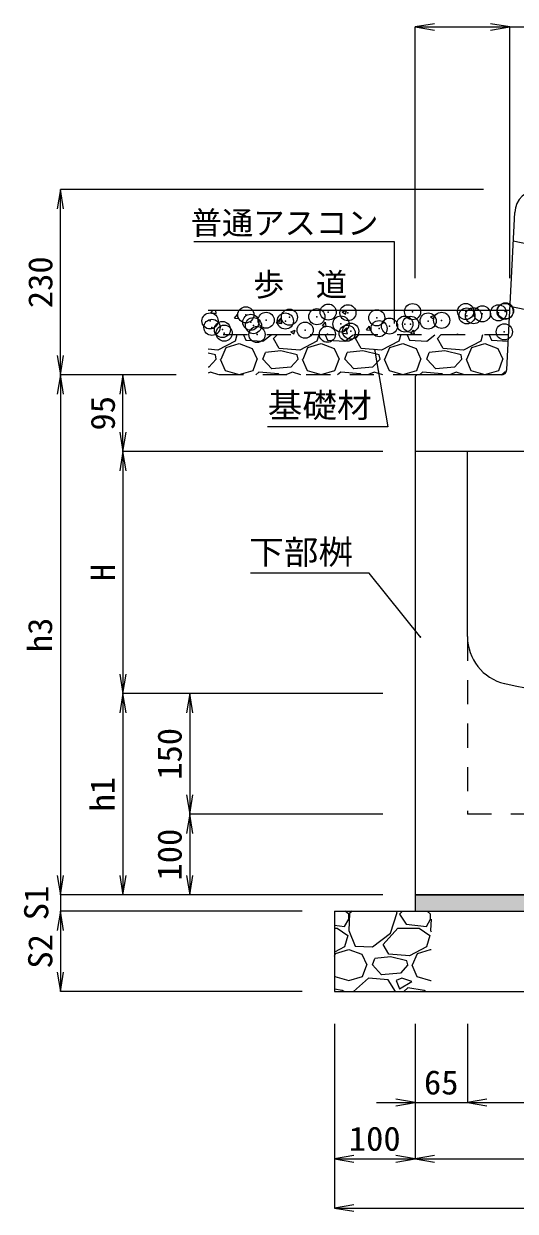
# Model space of a CAD drawing. Units: millimetres at full size. Extents: x 171976 to 209231, y 872007 to 885239.
# Drawn here: x 192862 to 193472, y 881870 to 883343 of the extents above; entities that cross this region are included whole.
import ezdxf
from ezdxf.enums import TextEntityAlignment as Align

# ---------------------------------------------------------------- set-up
doc = ezdxf.new("R2010")
doc.units = ezdxf.units.MM
doc.header["$LTSCALE"] = 40
doc.header["$PDMODE"] = 32
doc.header["$PDSIZE"] = 20
doc.linetypes.add('USER4', pattern=[1.35, 0.75, -0.6])
for name, color, linetype, lineweight in [('0_2', 7, 'Continuous', 20), ('ハッチング', 7, 'Continuous', 5), ('寸法線', 7, 'Continuous', 13), ('引出線', 4, 'Continuous', 13), ('本体', 2, 'Continuous', 13), ('ﾊｯﾁﾝｸﾞ', 7, 'Continuous', 5)]:
    doc.layers.add(name, color=color, linetype=linetype, lineweight=lineweight)
doc.styles.add('ＭＳ ゴシック', font='')
doc.styles.add('ＭＳ 明朝', font='')
doc.styles.get('ＭＳ ゴシック').set_extended_font_data('MS Gothic')
doc.styles.get('ＭＳ 明朝').set_extended_font_data('MS Mincho')

# ---------------------------------------------------------------- blocks, each defined once
blk = doc.blocks.new('open_arrow')
at = {"color": 0, "linetype": 'Continuous', "lineweight": -2}
blk.add_lwpolyline([(7.5, 1.25), (0, 0), (7.5, -1.25)], dxfattribs=at)
blk = doc.blocks.new('filled_arrow')
at = {"color": 0, "linetype": 'Continuous', "lineweight": -2}
blk.add_solid([(7.5, 1.25), (0, 0), (7.5, -1.25)], dxfattribs=at)

msp = doc.modelspace()

# ---------------------------------------------------------------- hatches: boundary and pattern name
at = {"layer": 'ハッチング'}
msp.add_hatch(color=256, dxfattribs=at).paths.add_polyline_path([(193777.55, 882242.29), (193777.55, 882262.29), (193347.55, 882262.29), (193347.55, 882242.29)])
at = {"layer": 'ﾊｯﾁﾝｸﾞ'}
msp.add_hatch(color=8, dxfattribs=at).paths.add_polyline_path([(193347.55, 882262.28), (193347.55, 882242.29), (193777.55, 882242.29), (193777.55, 882262.28)])

# ---------------------------------------------------------------- linework, layer by layer
at = {"layer": '0_2'}
for p, q in [((193465.05, 882987.28), (193091.02, 882987.28)), ((193347.55, 882262.28), (193777.55, 882262.28)), ((193767.55, 882262.28), (193347.55, 882262.28)), ((193347.55, 882262.28), (193347.55, 882242.29)), ((193247.55, 882242.29), (193877.55, 882242.29)), ((193247.55, 882242.29), (193247.55, 882142.29)), ((193247.55, 882142.29), (193877.55, 882142.29))]:
    msp.add_line(p, q, dxfattribs=at)
at = {"layer": '0_2', "linetype": 'USER4'}
for p, q in [((193463.55, 882957.28), (193091.02, 882957.28)), ((193350.55, 882907.28), (193091.02, 882907.28))]:
    msp.add_line(p, q, dxfattribs=at)
at = {"layer": 'ハッチング'}
for p, q in [((193265.27, 882238.39), (193260.82, 882242.29)), ((193266.29, 882239.41), (193265.27, 882218.07)), ((193265.27, 882232.29), (193265.27, 882238.39)), ((193269.44, 882242.29), (193266.29, 882239.41)), ((193317.09, 882215.02), (193325.22, 882240.42)), ((193325.22, 882240.42), (193324.08, 882242.29)), ((193332.16, 882242.29), (193328.26, 882238.39)), ((193328.26, 882238.39), (193336.39, 882226.2)), ((193366.87, 882238.39), (193362.42, 882242.29)), ((193366.87, 882232.29), (193366.87, 882238.39)), ((193247.55, 882224.67), (193260.19, 882223.15)), ((193260.19, 882223.15), (193265.27, 882232.29)), ((193336.39, 882226.2), (193361.79, 882223.15)), ((193361.79, 882223.15), (193366.87, 882232.29)), ((193367.55, 882232.26), (193366.87, 882218.07)), ((193247.55, 882221.12), (193251.05, 882221.12)), ((193251.05, 882221.12), (193264.26, 882211.97)), ((193264.26, 882211.97), (193260.19, 882197.75)), ((193265.27, 882218.07), (193273.4, 882198.77)), ((193294.74, 882197.75), (193317.09, 882215.02)), ((193307.94, 882200.8), (193326.23, 882221.12)), ((193326.23, 882221.12), (193352.65, 882221.12)), ((193352.65, 882221.12), (193365.86, 882211.97)), ((193365.86, 882211.97), (193361.79, 882197.75)), ((193366.87, 882218.07), (193367.55, 882216.47)), ((193260.19, 882197.75), (193247.55, 882191.13)), ((193249.02, 882189.62), (193265.27, 882194.7)), ((193265.27, 882194.7), (193281.53, 882188.61)), ((193273.4, 882198.77), (193294.74, 882197.75)), ((193315.06, 882188.61), (193307.94, 882200.8)), ((193361.79, 882197.75), (193340.46, 882186.57)), ((193350.62, 882189.62), (193366.87, 882194.7)), ((193366.87, 882194.7), (193367.55, 882194.45)), ((193247.55, 882186.2), (193249.02, 882189.62)), ((193281.53, 882188.61), (193287.62, 882175.4)), ((193294.74, 882175.4), (193297.78, 882183.53)), ((193317.09, 882185.56), (193297.78, 882183.53)), ((193340.46, 882186.57), (193315.06, 882188.61)), ((193337.41, 882180.48), (193317.09, 882185.56)), ((193338.42, 882175.4), (193337.41, 882180.48)), ((193344.52, 882175.4), (193350.62, 882189.62)), ((193282.54, 882161.17), (193287.62, 882175.4)), ((193305.91, 882163.21), (193294.74, 882175.4)), ((193329.28, 882165.24), (193305.91, 882163.21)), ((193338.42, 882175.4), (193329.28, 882165.24)), ((193343.5, 882175.4), (193349.6, 882161.17)), ((193247.55, 882162.23), (193248, 882161.17)), ((193248, 882161.17), (193265.27, 882156.09)), ((193265.27, 882156.09), (193282.54, 882161.17)), ((193289.66, 882159.14), (193271.19, 882142.29)), ((193314.04, 882157.11), (193289.66, 882159.14)), ((193323.1, 882142.29), (193314.04, 882157.11)), ((193331.31, 882159.14), (193324.2, 882156.09)), ((193324.2, 882156.09), (193328.26, 882145.93)), ((193328.26, 882145.93), (193343.5, 882155.08)), ((193343.5, 882155.08), (193331.31, 882159.14)), ((193349.6, 882161.17), (193366.87, 882156.09)), ((193366.87, 882156.09), (193367.55, 882156.29)), ((193257.14, 882143.9), (193247.55, 882145.34)), ((193258.99, 882142.29), (193257.14, 882143.9)), ((193338.42, 882146.95), (193333.76, 882142.29)), ((193358.74, 882143.9), (193338.42, 882146.95)), ((193360.59, 882142.29), (193358.74, 882143.9))]:
    msp.add_line(p, q, dxfattribs=at)
at = {"layer": '寸法線'}
for p, q in [((193347.55, 883338.97), (193465.05, 883338.97)), ((193347.55, 883027.28), (193347.55, 883338.97)), ((193417.05, 883338.97), (193520.55, 883338.97)), ((193465.05, 883027.28), (193465.05, 883338.97)), ((193465.05, 883027.28), (193465.05, 883338.97)), ((192907.61, 882907.28), (192907.61, 883137.28)), ((193432.55, 883137.28), (192907.61, 883137.28)), ((192907.61, 882907.28), (192907.61, 882262.28)), ((193051.02, 882907.28), (192907.61, 882907.28)), ((193051.02, 882907.28), (192907.61, 882907.28)), ((192985.14, 882812.28), (192985.14, 882907.28)), ((193051.02, 882907.28), (192985.14, 882907.28)), ((193307.55, 882812.28), (192985.14, 882812.28)), ((192985.14, 882812.28), (192985.14, 882512.28)), ((193307.55, 882812.28), (192985.14, 882812.28)), ((193307.55, 882512.28), (192985.14, 882512.28)), ((192985.14, 882512.28), (192985.14, 882262.28)), ((193307.55, 882512.28), (192985.14, 882512.28)), ((193067.97, 882512.28), (193067.97, 882362.29)), ((193307.55, 882512.28), (193067.97, 882512.28)), ((193307.55, 882362.29), (193067.97, 882362.29)), ((193067.97, 882362.29), (193067.97, 882262.28)), ((193307.55, 882362.29), (193067.97, 882362.29)), ((192907.61, 882310.28), (192907.61, 882194.29)), ((193307.55, 882262.28), (192907.61, 882262.28)), ((193307.55, 882262.28), (192907.61, 882262.28)), ((193307.55, 882262.28), (192985.14, 882262.28)), ((193307.55, 882262.28), (193067.97, 882262.28)), ((193207.55, 882242.29), (192907.61, 882242.29)), ((192907.61, 882242.29), (192907.61, 882142.29)), ((193207.55, 882242.29), (192907.61, 882242.29)), ((193207.55, 882142.29), (192907.61, 882142.29)), ((193247.55, 882102.29), (193247.55, 881934.95)), ((193347.55, 882102.29), (193347.55, 882004.77)), ((193347.55, 882102.29), (193347.55, 881934.95)), ((193347.55, 882102.29), (193347.55, 881934.95)), ((193412.55, 882102.29), (193412.55, 882004.77)), ((193412.55, 882102.29), (193412.55, 882004.77)), ((193247.55, 882087.29), (193247.55, 881873.9)), ((193299.55, 882004.77), (193460.55, 882004.77)), ((193412.55, 882004.77), (193712.55, 882004.77)), ((193247.55, 881934.95), (193347.55, 881934.95)), ((193347.55, 881934.95), (193777.55, 881934.95)), ((193247.55, 881873.9), (193877.55, 881873.9))]:
    msp.add_line(p, q, dxfattribs=at)
at = {"layer": '引出線', "lineweight": 9}
msp.add_lwpolyline([(193322.17, 882971.12), (193322.17, 883072.49), (193073.14, 883072.49)], dxfattribs=at)
at = {"layer": '引出線'}
for points in [[(193297.16, 882939.1), (193313.73, 882843.12), (193164.47, 882843.12)], [(193354.64, 882581.83), (193290.63, 882661.27), (193143.43, 882661.27)]]:
    msp.add_lwpolyline(points, dxfattribs=at)
at = {"layer": '本体', "lineweight": 20}
for p, q in [((193461.38, 882913.93), (193471.12, 883108.78)), ((193347.55, 882904.28), (193347.55, 882262.28)), ((193454.39, 882907.28), (193350.55, 882907.28)), ((193777.55, 882812.28), (193347.55, 882812.28)), ((193412.55, 882582.81), (193412.55, 882812.28)), ((193347.55, 882262.28), (193777.55, 882262.28))]:
    msp.add_line(p, q, dxfattribs=at)
at = {"layer": '本体', "lineweight": 9}
for p, q in [((193546.75, 883056.82), (193469.34, 883073.13)), ((193548.39, 882974.72), (193465.29, 882992.22))]:
    msp.add_line(p, q, dxfattribs=at)
at = {"layer": '本体', "linetype": 'USER4', "lineweight": 9}
for p in [(193412.55, 882582.81), (193712.55, 882362.29)]:
    msp.add_line(p, (193412.55, 882362.29), dxfattribs=at)
at = {"layer": '本体', "lineweight": 20}
for centre, radius, start, end in [((193501.08, 883107.28), 30, 90, 177.13758), ((193350.55, 882904.28), 3, 90, 180), ((193454.39, 882914.28), 7, 270, 357.13795), ((193472.55, 882582.81), 60, 180, 256.65785), ((193562.55, 882962.28), 450, 256.65777, 283.34225)]:
    msp.add_arc(centre, radius, start, end, dxfattribs=at)
at = {"layer": 'ﾊｯﾁﾝｸﾞ'}
for p, q in [((193094.06, 882984.66), (193100.84, 882983.61)), ((193094.07, 882984.65), (193096.59, 882987.28)), ((193100.84, 882983.6), (193100.41, 882987.28)), ((193123.51, 882977.82), (193127.18, 882982.2)), ((193123.51, 882977.82), (193128.06, 882977.42)), ((193128.05, 882977.42), (193127.17, 882982.19)), ((193175.39, 882972.04), (193181.32, 882978.23)), ((193178.16, 882973.04), (193181.84, 882977.41)), ((193178.16, 882973.04), (193182.72, 882972.64)), ((193182.16, 882970.99), (193181.32, 882978.23)), ((193182.71, 882972.64), (193181.83, 882977.41)), ((193257.3, 882985.42), (193261.09, 882982.86)), ((193257.31, 882985.42), (193262.16, 882987.28)), ((193261.09, 882982.86), (193262.58, 882987.28)), ((193366.81, 882979.32), (193370.6, 882976.76)), ((193366.82, 882979.32), (193372.15, 882981.37)), ((193370.6, 882976.76), (193372.15, 882981.36)), ((193175.39, 882972.05), (193182.16, 882970.99)), ((193193.28, 882960.85), (193198.62, 882962.89)), ((193193.28, 882960.84), (193197.07, 882958.28)), ((193197.07, 882958.28), (193198.61, 882962.89)), ((193232.82, 882968.25), (193236.49, 882972.63)), ((193232.82, 882968.25), (193237.37, 882967.86)), ((193237.36, 882967.85), (193236.48, 882972.63)), ((193256.71, 882959.43), (193262.65, 882965.62)), ((193256.71, 882959.43), (193263.49, 882958.38)), ((193263.49, 882958.38), (193262.65, 882965.61)), ((193287.47, 882963.47), (193291.15, 882967.85)), ((193287.47, 882963.47), (193292.03, 882963.07)), ((193292.02, 882963.07), (193291.14, 882967.85)), ((193342.13, 882958.69), (193345.8, 882963.07)), ((193342.13, 882958.69), (193346.68, 882958.29)), ((193346.67, 882958.29), (193345.79, 882963.07)), ((193399.62, 882957.28), (193400.46, 882958.29)), ((193400.63, 882957.28), (193400.45, 882958.28)), ((193124.25, 882949.35), (193102.91, 882938.18)), ((193113.07, 882941.23), (193129.33, 882946.31)), ((193126.51, 882957.28), (193124.25, 882949.35)), ((193129.33, 882946.31), (193145.58, 882940.21)), ((193134.54, 882957.28), (193137.46, 882950.37)), ((193137.46, 882950.37), (193158.79, 882949.35)), ((193158.79, 882949.35), (193169.06, 882957.28)), ((193172, 882952.4), (193176.39, 882957.28)), ((193179.11, 882940.21), (193172, 882952.4)), ((193225.85, 882949.35), (193204.51, 882938.18)), ((193214.67, 882941.23), (193230.93, 882946.31)), ((193228.11, 882957.28), (193225.85, 882949.35)), ((193230.93, 882946.31), (193247.18, 882940.21)), ((193236.14, 882957.28), (193239.06, 882950.37)), ((193239.06, 882950.37), (193260.39, 882949.35)), ((193260.39, 882949.35), (193270.66, 882957.28)), ((193273.6, 882952.4), (193277.99, 882957.28)), ((193280.71, 882940.21), (193273.6, 882952.4)), ((193327.45, 882949.35), (193306.11, 882938.18)), ((193316.27, 882941.23), (193332.53, 882946.31)), ((193329.71, 882957.28), (193327.45, 882949.35)), ((193332.53, 882946.31), (193348.78, 882940.21)), ((193337.74, 882957.28), (193340.66, 882950.37)), ((193340.66, 882950.37), (193361.99, 882949.35)), ((193361.99, 882949.35), (193372.26, 882957.28)), ((193375.2, 882952.4), (193379.59, 882957.28)), ((193382.31, 882940.21), (193375.2, 882952.4)), ((193429.05, 882949.35), (193407.71, 882938.18)), ((193417.87, 882941.23), (193434.13, 882946.31)), ((193431.31, 882957.28), (193429.05, 882949.35)), ((193434.13, 882946.31), (193450.38, 882940.21)), ((193439.34, 882957.28), (193442.26, 882950.37)), ((193442.26, 882950.37), (193463.15, 882949.37)), ((193102.91, 882938.18), (193091.02, 882939.13)), ((193099.86, 882932.08), (193091.02, 882934.29)), ((193100.88, 882927), (193099.86, 882932.08)), ((193106.98, 882927), (193113.07, 882941.23)), ((193145.58, 882940.21), (193151.68, 882927)), ((193158.79, 882927), (193161.84, 882935.13)), ((193181.14, 882937.16), (193161.84, 882935.13)), ((193204.51, 882938.18), (193179.11, 882940.21)), ((193201.46, 882932.08), (193181.14, 882937.16)), ((193202.48, 882927), (193201.46, 882932.08)), ((193208.58, 882927), (193214.67, 882941.23)), ((193247.18, 882940.21), (193253.28, 882927)), ((193260.39, 882927), (193263.44, 882935.13)), ((193282.74, 882937.16), (193263.44, 882935.13)), ((193306.11, 882938.18), (193280.71, 882940.21)), ((193303.06, 882932.08), (193282.74, 882937.16)), ((193304.08, 882927), (193303.06, 882932.08)), ((193310.18, 882927), (193316.27, 882941.23)), ((193348.78, 882940.21), (193354.88, 882927)), ((193361.99, 882927), (193365.04, 882935.13)), ((193384.34, 882937.16), (193365.04, 882935.13)), ((193407.71, 882938.18), (193382.31, 882940.21)), ((193404.66, 882932.08), (193384.34, 882937.16)), ((193405.68, 882927), (193404.66, 882932.08)), ((193411.78, 882927), (193417.87, 882941.23)), ((193450.38, 882940.21), (193456.48, 882927)), ((193091.74, 882916.84), (193091.02, 882916.78)), ((193100.88, 882927), (193091.74, 882916.84)), ((193105.96, 882927), (193112.06, 882912.78)), ((193146.6, 882912.78), (193151.68, 882927)), ((193169.97, 882914.81), (193158.79, 882927)), ((193193.34, 882916.84), (193169.97, 882914.81)), ((193202.48, 882927), (193193.34, 882916.84)), ((193207.56, 882927), (193213.66, 882912.78)), ((193248.2, 882912.78), (193253.28, 882927)), ((193271.57, 882914.81), (193260.39, 882927)), ((193294.94, 882916.84), (193271.57, 882914.81)), ((193304.08, 882927), (193294.94, 882916.84)), ((193309.16, 882927), (193315.26, 882912.78)), ((193349.8, 882912.78), (193354.88, 882927)), ((193373.17, 882914.81), (193361.99, 882927)), ((193396.54, 882916.84), (193373.17, 882914.81)), ((193405.68, 882927), (193396.54, 882916.84)), ((193410.76, 882927), (193416.86, 882912.78)), ((193451.4, 882912.78), (193456.48, 882927)), ((193093.77, 882910.75), (193091.02, 882909.57)), ((193104.16, 882907.28), (193093.77, 882910.75)), ((193112.06, 882912.78), (193129.33, 882907.7)), ((193129.33, 882907.7), (193146.6, 882912.78)), ((193153.71, 882910.75), (193149.92, 882907.28)), ((193178.1, 882908.71), (193153.71, 882910.75)), ((193178.97, 882907.28), (193178.1, 882908.71)), ((193195.37, 882910.75), (193188.26, 882907.7)), ((193188.26, 882907.7), (193188.42, 882907.28)), ((193205.76, 882907.28), (193195.37, 882910.75)), ((193213.66, 882912.78), (193230.93, 882907.7)), ((193230.93, 882907.7), (193248.2, 882912.78)), ((193255.31, 882910.75), (193251.52, 882907.28)), ((193279.7, 882908.71), (193255.31, 882910.75)), ((193280.57, 882907.28), (193279.7, 882908.71)), ((193296.97, 882910.75), (193289.86, 882907.7)), ((193289.86, 882907.7), (193290.02, 882907.28)), ((193307.36, 882907.28), (193296.97, 882910.75)), ((193315.26, 882912.78), (193332.53, 882907.7)), ((193332.53, 882907.7), (193349.8, 882912.78)), ((193356.91, 882910.75), (193353.12, 882907.28)), ((193381.3, 882908.71), (193356.91, 882910.75)), ((193382.17, 882907.28), (193381.3, 882908.71)), ((193398.57, 882910.75), (193391.46, 882907.7)), ((193391.46, 882907.7), (193391.62, 882907.28)), ((193408.96, 882907.28), (193398.57, 882910.75)), ((193416.86, 882912.78), (193434.13, 882907.7)), ((193434.13, 882907.7), (193451.4, 882912.78)), ((193458.51, 882910.75), (193454.73, 882907.29)), ((193460.34, 882910.59), (193458.51, 882910.75))]:
    msp.add_line(p, q, dxfattribs=at)
for p in [(193137.63, 882981.96), (193191.67, 882978.99), (193225.76, 882979.58), (193239.8, 882985.32), (193264.25, 882984.46), (193300.04, 882978.18), (193344.48, 882985.81), (193410.39, 882986.05), (193411.87, 882980.56), (193420.09, 882980.76), (193430.95, 882983.07), (193451.06, 882984.34), (193459.22, 882986.13), (193459.81, 882986.87), (193093.19, 882974.33), (193095.61, 882966.34), (193108.57, 882963.62), (193143.74, 882972.68), (193147.06, 882968.5), (193162.81, 882975.19), (193186.64, 882974.21), (193211.17, 882962.92), (193255.61, 882970.55), (193302.9, 882964.8), (193315.81, 882967.92), (193334.89, 882970.43), (193342.03, 882970.17), (193363.75, 882974.23), (193380.52, 882975.05), (193110.81, 882959.15), (193151.49, 882957.43), (193238.83, 882957.78), (193263.33, 882959.09), (193267.69, 882961.58), (193458.29, 882960.76)]:
    msp.add_point(p, dxfattribs=at)

# ---------------------------------------------------------------- block references
at = {"layer": '寸法線', "xscale": 3.2, "yscale": 3.2}
for p in [(193347.55, 883338.97), (193412.55, 882004.77), (193412.55, 882004.77), (193247.55, 881934.95), (193347.55, 881934.95), (193247.55, 881873.9)]:
    msp.add_blockref('open_arrow', p, dxfattribs=at)
for p, rotation in [((193465.05, 883338.97), 180), ((193465.05, 883338.97), 180), ((192907.61, 883137.28), 270), ((192907.61, 882907.28), 90), ((192907.61, 882907.28), 270), ((192985.14, 882907.28), 270), ((192985.14, 882812.28), 90), ((192985.14, 882812.28), 270), ((192985.14, 882512.28), 90), ((192985.14, 882512.28), 270), ((193067.97, 882512.28), 270), ((193067.97, 882362.29), 90), ((193067.97, 882362.29), 270), ((192907.61, 882262.28), 90), ((192907.61, 882262.28), 90), ((192985.14, 882262.28), 90), ((193067.97, 882262.28), 90), ((192907.61, 882242.29), 270), ((192907.61, 882242.29), 270), ((192907.61, 882142.29), 90), ((193347.55, 882004.77), 180), ((193347.55, 881934.95), 180)]:
    msp.add_blockref('open_arrow', p, dxfattribs=dict(at, rotation=rotation))
at = {"layer": '引出線', "lineweight": 9, "xscale": 0.133, "yscale": 0.133, "rotation": 90}
msp.add_blockref('filled_arrow', (193322.17, 882971.12), dxfattribs=at)
at = {"layer": '引出線', "xscale": 0.133, "yscale": 0.133}
for p, rotation in [((193297.16, 882939.1), 279.8), ((193354.64, 882581.83), 128.9)]:
    msp.add_blockref('open_arrow', p, dxfattribs=dict(at, rotation=rotation))

# ---------------------------------------------------------------- texts
at = {"layer": '0_2', "style": 'ＭＳ ゴシック'}
msp.add_text('歩\u3000道', height=28.48, dxfattribs=at).set_placement((193146.76, 882996.64), align=Align.BOTTOM_LEFT)
at = {"layer": '寸法線', "style": 'ＭＳ 明朝', "width": 1.05}
for s, p in [('230', (192882.61, 883022.28)), ('95', (192960.14, 882859.78)), ('H', (192960.14, 882662.28)), ('h3', (192882.27, 882584.78)), ('150', (193042.97, 882437.28)), ('h1', (192959.8, 882387.28)), ('100', (193042.97, 882312.29)), ('S1', (192877.61, 882252.29)), ('S2', (192882.61, 882192.29))]:
    msp.add_text(s, height=30.02, rotation=90, dxfattribs=at).set_placement(p, align=Align.MIDDLE_CENTER)
for s, p in [('65', (193380.05, 882029.77)), ('100', (193297.55, 881959.95))]:
    msp.add_text(s, height=30.02, dxfattribs=at).set_placement(p, align=Align.MIDDLE_CENTER)
at = {"layer": '引出線', "style": 'ＭＳ ゴシック'}
msp.add_text('普通アスコン', height=28.48, dxfattribs=at).set_placement((193302.17, 883110.16), align=Align.TOP_RIGHT)
at = {"layer": '引出線', "style": 'ＭＳ 明朝', "width": 1.05}
for s, p in [('基礎材', (193293.73, 882884.6)), ('下部桝', (193270.63, 882702.58))]:
    msp.add_text(s, height=30.02, dxfattribs=at).set_placement(p, align=Align.TOP_RIGHT)

doc.saveas('drawing.dxf')
